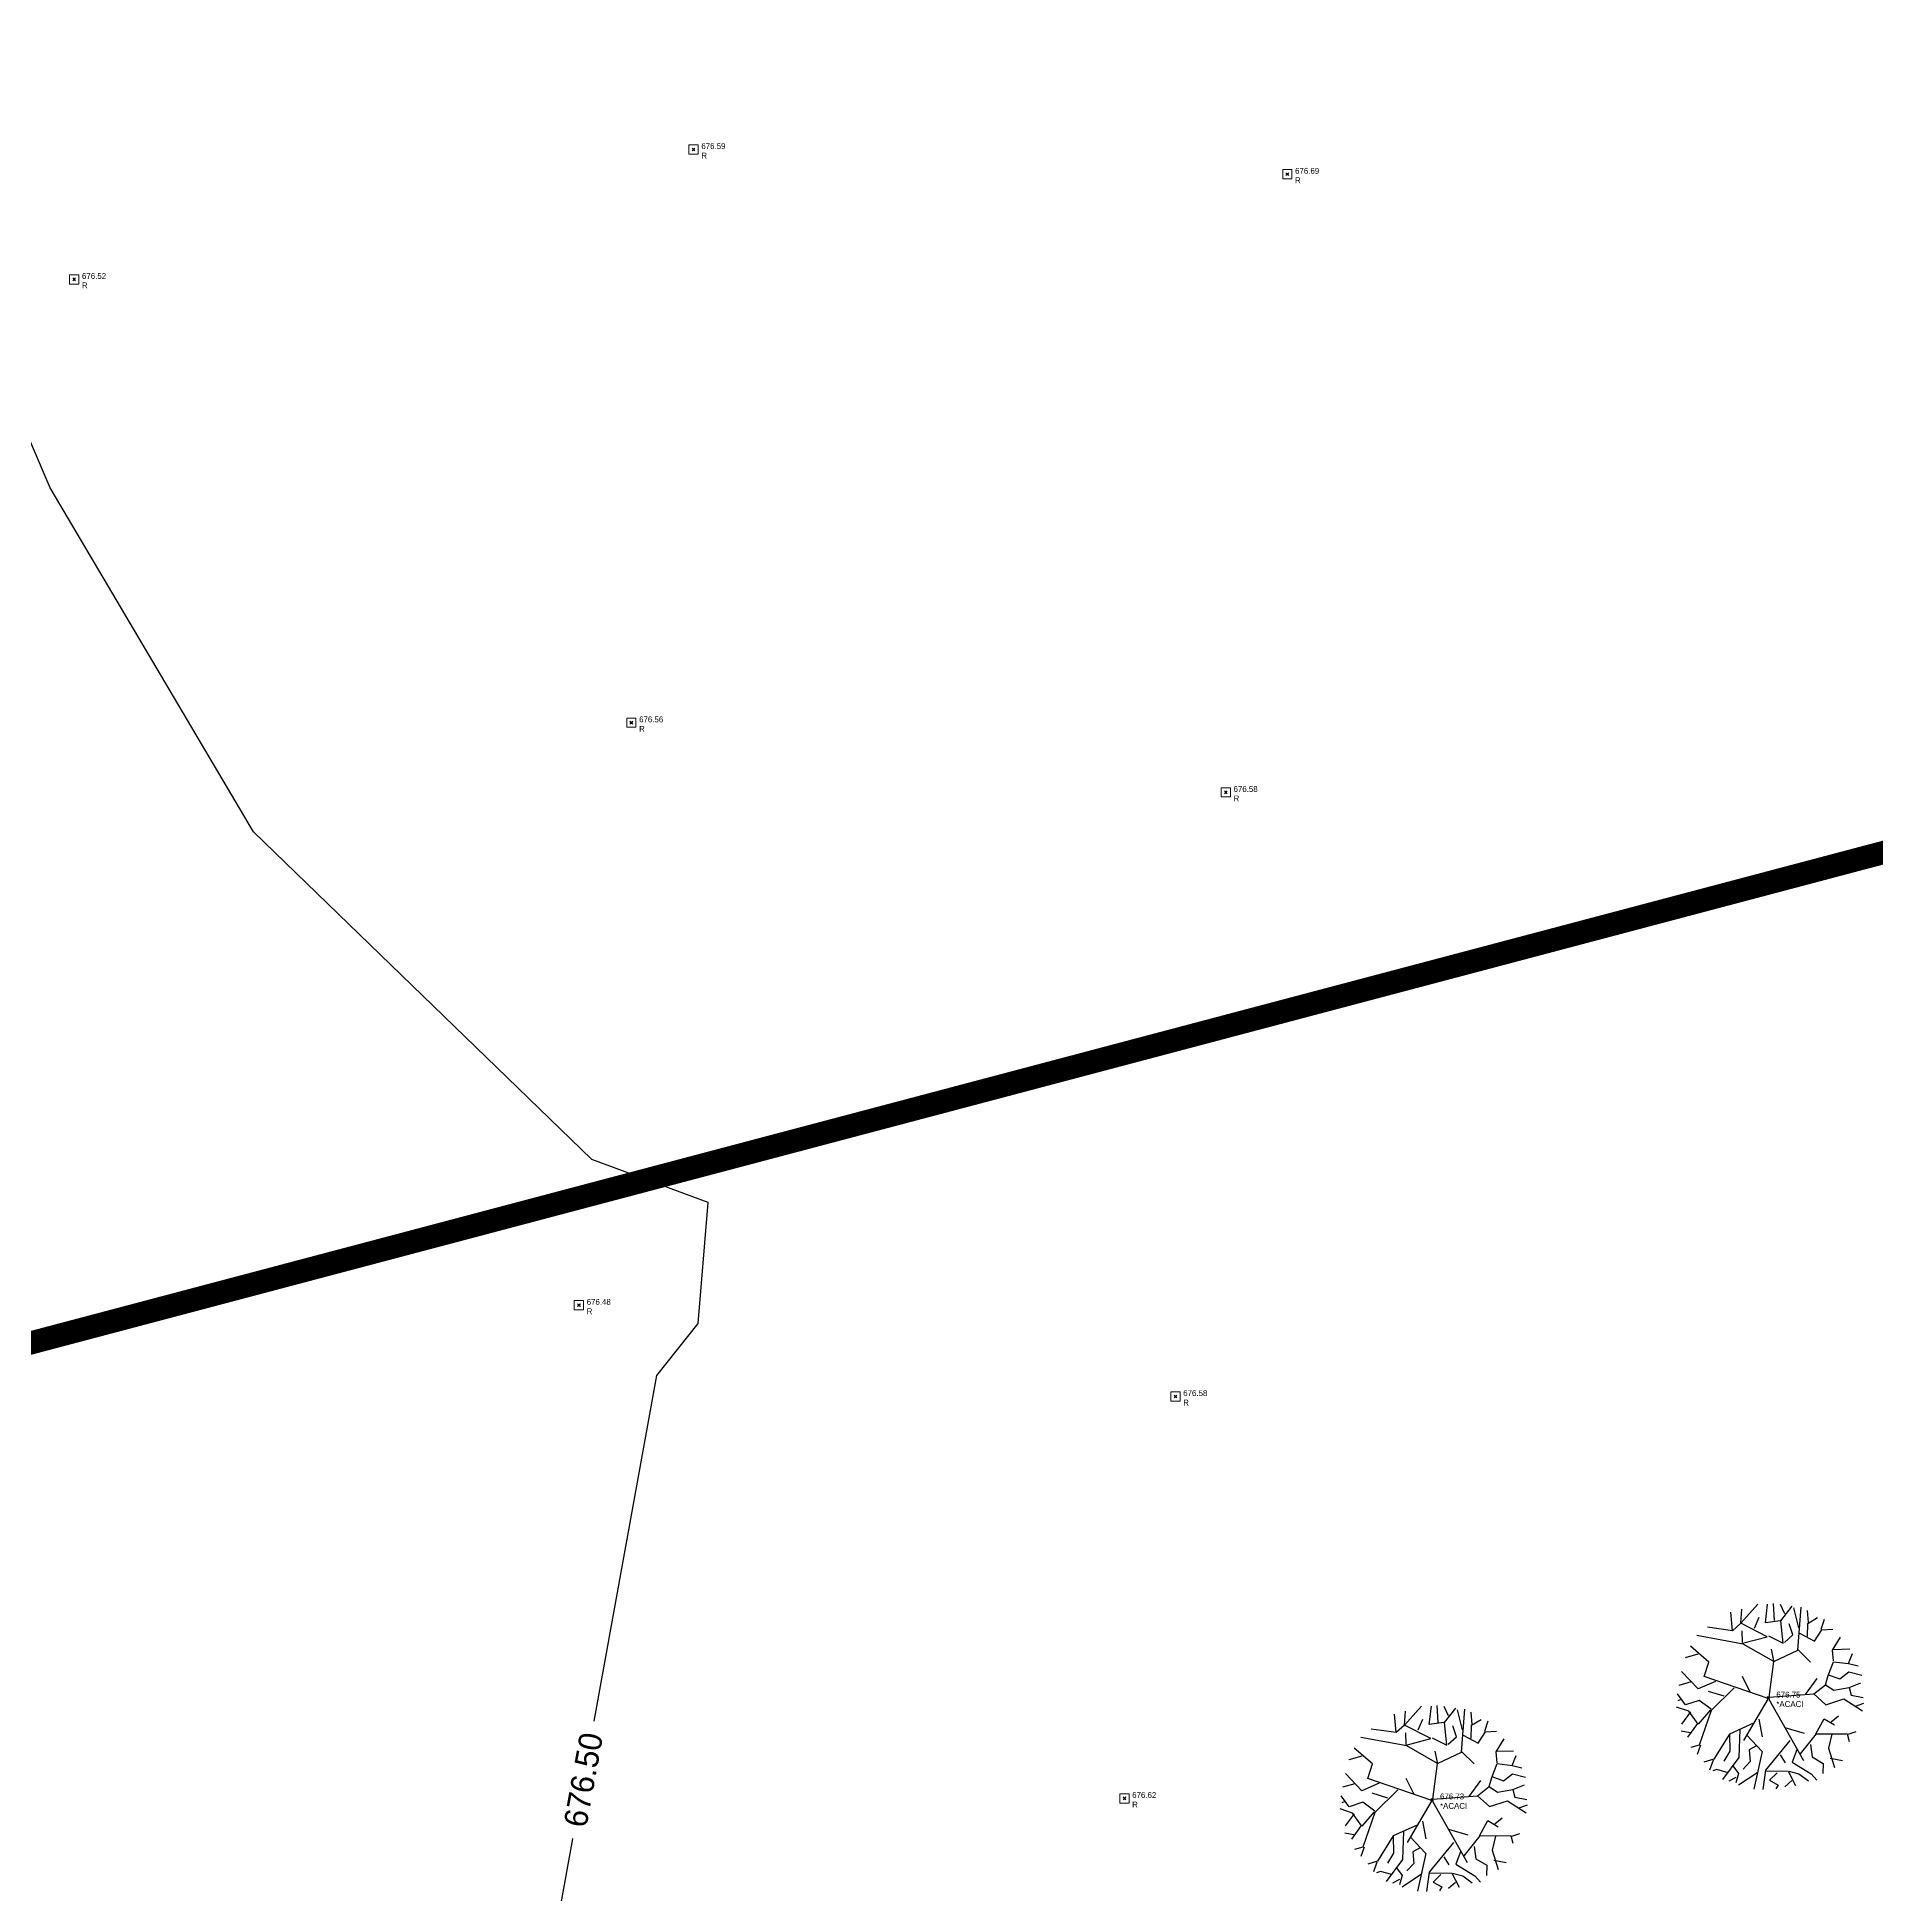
# Model space of a CAD drawing. Extents: x 350769 to 354978, y 6304672 to 6307963.
# Drawn here: x 352350.27 to 352389.89, y 6305602.44 to 6305642.46 of the extents above; entities that cross this region are included whole.
import ezdxf

# ---------------------------------------------------------------- set-up
doc = ezdxf.new("R2010")
doc.units = 0
doc.header["$PDMODE"] = 35
doc.header["$PDSIZE"] = 0.03
doc.linetypes.add('CONTINUOS', pattern=[0])
doc.linetypes.add('DASHDOT', pattern=[1, 0.5, -0.25, 0, -0.25])
doc.layers.get('0').update_dxf_attribs({"linetype": 'CONTINUOUS'})
for name, color, linetype in [('03_S2_Pav ext_Borde vereda', 7, 'CONTINUOUS'), ('C-TINN', 5, 'CONTINUOUS'), ('C-TOPO-MINR', 8, 'CONTINUOUS'), ('V-NODE DIC 2005', 4, 'CONTINUOUS'), ('V-NODE-TEXT DIC 2005', 2, 'CONTINUOUS'), ('Z-ACACI', 253, 'CONTINUOUS')]:
    doc.layers.add(name, color=color, linetype=linetype)
doc.layers.add('0_ASD_LINEA OFICIAL', color=253, linetype='DASHDOT', lineweight=20)
doc.layers.add('0_ASD_TOPOGRAFIA_ELEMENTOS', color=7, linetype='CONTINUOS', lineweight=5, true_color=0xbdbdbd)

# ---------------------------------------------------------------- blocks, each defined once
blk = doc.blocks.new('ACACI')
for p, q in [((-0.621, 1.601), (-0.261, 2.015)), ((-0.094, 1.618), (-0.052, 2.015)), ((0.099, 1.666), (0.072, 2.033)), ((0.321, 1.816), (0.224, 2.015)), ((-0.8, 1.434), (-0.842, 1.833)), ((-0.621, 1.601), (-0.606, 1.899)), ((-0.33, 1.5), (-0.233, 1.734)), ((0.224, 1.666), (-0.094, 1.618)), ((0.238, 1.666), (0.474, 1.982)), ((0.293, 1.184), (0.238, 1.666)), ((0.626, 1.517), (0.515, 1.949)), ((0.611, 1.035), (0.668, 1.967)), ((0.834, 1.634), (0.805, 1.899)), ((0.82, 1.618), (1.028, 1.75)), ((0.82, 1.335), (0.82, 1.618)), ((1.111, 1.5), (1.18, 1.717)), ((-0.566, 1.151), (-1.563, 1.318)), ((-0.8, 1.434), (-1.341, 1.5)), ((-0.621, 1.601), (-0.8, 1.434)), ((-0.052, 1.318), (-0.621, 1.601)), ((-0.579, 1.184), (-0.594, 1.434)), ((-0.579, 1.168), (-0.052, 1.318)), ((-0.025, 1.335), (0.293, 1.184)), ((0.321, 1.201), (0.502, 1.368)), ((0.502, 1.368), (0.418, 1.601)), ((0.641, 1.401), (0.972, 1.234)), ((0.972, 1.234), (1.125, 1.484)), ((1.125, 1.484), (1.359, 1.5)), ((1.359, 1.052), (1.526, 1.335)), ((-1.535, 0.918), (-1.811, 0.835)), ((-1.299, 0.751), (-1.702, 1.085)), ((0.099, 0.787), (-0.566, 1.151)), ((0.099, 0.802), (0.045, 1.052)), ((0.099, 0.787), (0.611, 1.035)), ((0.611, 1.052), (0.889, 0.787)), ((1.277, 0.504), (1.388, 0.802)), ((1.388, 0.819), (1.359, 1.052)), ((1.374, 1.067), (1.734, 1.085)), ((1.388, 0.802), (1.707, 0.769)), ((1.707, 0.769), (1.789, 0.986)), ((-1.521, 0.17), (-1.881, 0.536)), ((-1.396, 0.436), (-1.299, 0.751)), ((-0.012, -0.012), (-1.396, 0.435)), ((-0.4, 0.12), (-0.566, 0.453)), ((0.015, 0.017), (0.099, 0.787)), ((0.792, 0.087), (1.041, 0.436)), ((1.222, 0.304), (1.277, 0.504)), ((1.277, 0.519), (1.526, 0.436)), ((1.526, 0.436), (1.719, 0.587)), ((1.707, 0.769), (1.915, 0.719)), ((1.719, 0.587), (1.997, 0.519)), ((-1.784, -0.179), (-1.965, 0.054)), ((-1.674, 0.319), (-1.937, 0.238)), ((-1.148, 0.337), (-1.521, 0.17)), ((-0.954, 0.021), (-1.299, 0.12)), ((-0.745, 0.203), (-1.23, -0.295)), ((0.015, 0.017), (0.972, 0.104)), ((0.972, 0.104), (1.222, 0.304)), ((0.972, 0.104), (1.235, -0.128)), ((1.222, 0.304), (1.401, 0.188)), ((1.235, -0.128), (1.623, 0.003)), ((1.401, 0.188), (1.734, 0.253)), ((1.623, 0.003), (2.025, -0.245)), ((1.734, 0.253), (1.983, 0.354)), ((1.734, 0.253), (1.776, 0.087)), ((1.776, 0.087), (2.039, 0.038)), ((-1.714, -0.313), (-1.978, -0.229)), ((-1.881, -0.063), (-1.95, -0.095)), ((-1.674, -0.328), (-1.868, -0.594)), ((-1.493, -0.078), (-1.784, -0.179)), ((-1.508, -0.594), (-1.714, -0.313)), ((-1.244, -0.278), (-1.508, -0.594)), ((-1.23, -0.262), (-1.493, -0.078)), ((-1.23, -0.295), (-1.48, -1.043)), ((-0.012, -0.012), (-0.525, -0.927)), ((0.003, -0.03), (0.775, -1.336)), ((1.359, -0.495), (1.511, -0.361)), ((1.873, -0.146), (2.052, -0.078)), ((-1.674, -0.778), (-1.868, -0.745)), ((-1.521, -0.578), (-1.729, -0.877)), ((-0.829, -0.793), (-1.16, -1.342)), ((-0.303, -0.545), (-0.829, -0.793)), ((-0.829, -0.793), (-0.815, -1.16)), ((-0.606, -0.694), (-0.621, -1.293)), ((-0.206, -0.462), (-0.122, -0.844)), ((0.363, -0.629), (0.778, -0.745)), ((0.708, -1.193), (1.041, -0.76)), ((1.028, -0.76), (1.207, -0.429)), ((1.041, -0.76), (1.707, -0.745)), ((1.207, -0.429), (1.429, -0.561)), ((1.374, -0.76), (1.304, -1.061)), ((1.707, -0.76), (1.9, -0.694)), ((1.707, -0.745), (1.749, -0.91)), ((-1.48, -1.043), (-1.66, -1.094)), ((-1.451, -1.043), (-1.521, -1.243)), ((-0.815, -1.16), (-0.939, -1.377)), ((-0.455, -0.811), (-0.122, -1.16)), ((-0.261, -1.043), (-0.4, -1.127)), ((-0.4, -1.127), (-0.372, -1.377)), ((-0.122, -1.16), (-0.288, -1.974)), ((0.474, -0.91), (-0.04, -1.559)), ((0.626, -1.109), (0.529, -1.377)), ((0.917, -0.993), (0.959, -1.258)), ((1.304, -1.061), (1.443, -1.476)), ((-1.16, -1.342), (-1.369, -1.41)), ((-1.175, -1.359), (-1.244, -1.574)), ((-1.091, -1.559), (-1.175, -1.592)), ((-0.842, -1.625), (-1.091, -1.559)), ((-0.621, -1.293), (-0.967, -1.774)), ((-0.745, -1.476), (-0.621, -1.642)), ((-0.372, -1.377), (-0.524, -1.541)), ((-0.04, -1.559), (-0.094, -1.974)), ((-0.025, -1.574), (0.445, -1.574)), ((0.266, -1.225), (0.377, -1.392)), ((0.445, -1.574), (0.611, -1.875)), ((0.46, -1.574), (0.681, -1.625)), ((0.529, -1.377), (0.944, -1.625)), ((0.959, -1.258), (1.195, -1.392)), ((1.195, -1.392), (1.195, -1.609)), ((1.346, -1.276), (1.61, -1.326)), ((-0.676, -1.726), (-0.829, -1.809)), ((-0.621, -1.642), (-0.676, -1.842)), ((-0.206, -1.609), (-0.621, -1.89)), ((0.211, -1.609), (0.045, -1.774)), ((0.045, -1.774), (0.238, -1.875)), ((0.238, -1.875), (0.184, -1.958)), ((0.529, -1.774), (0.377, -1.908)), ((0.681, -1.625), (0.889, -1.774)), ((0.944, -1.625), (1.069, -1.759))]:
    blk.add_line(p, q)
blk = doc.blocks.new('A$C27410629')
at = {"layer": '0_ASD_LINEA OFICIAL', "ltscale": 8, "const_width": 0.5}
for points in [[(268.161, 972.696), (289.656, 890.533), (266.437, 884.46), (116.663, 844.803)], [(285.138, 813.722), (266.437, 884.46), (116.663, 844.803)]]:
    blk.add_lwpolyline(points, dxfattribs=at)
blk = doc.blocks.new('*U1327')
at = {"color": 0, "linetype": 'ByBlock', "lineweight": -2, "transparency": 16777216}
blk.add_point((0, 0), dxfattribs=at)
blk = doc.blocks.new('*U2732', base_point=(352373.745, 6305604.435))
at = {"layer": 'V-NODE-TEXT DIC 2005', "linetype": 'ByBlock', "char_height": 0.127}
for s, insert, attachment_point in [('676.62', (352373.912, 6305604.506), 4), ('R', (352373.912, 6305604.367), 1)]:
    blk.add_mtext(s, dxfattribs=dict(at, insert=insert, attachment_point=attachment_point))
blk = doc.blocks.new('*U2733', base_point=(352373.745, 6305604.435))
at = {"layer": 'V-NODE-TEXT DIC 2005', "color": 2, "lineweight": -2}
blk.add_blockref('*U2732', (352373.745, 6305604.435), dxfattribs=at)
blk = doc.blocks.new('*U2730', base_point=(352361.996, 6305615.06))
at = {"layer": 'V-NODE-TEXT DIC 2005', "linetype": 'ByBlock', "char_height": 0.127}
for s, insert, attachment_point in [('676.48', (352362.163, 6305615.131), 4), ('R', (352362.163, 6305614.992), 1)]:
    blk.add_mtext(s, dxfattribs=dict(at, insert=insert, attachment_point=attachment_point))
blk = doc.blocks.new('*U2731', base_point=(352361.996, 6305615.06))
at = {"layer": 'V-NODE-TEXT DIC 2005', "color": 2, "lineweight": -2}
blk.add_blockref('*U2730', (352361.996, 6305615.06), dxfattribs=at)
blk = doc.blocks.new('*U2728', base_point=(352374.844, 6305613.095))
at = {"layer": 'V-NODE-TEXT DIC 2005', "linetype": 'ByBlock', "char_height": 0.127}
for s, insert, attachment_point in [('676.58', (352375.011, 6305613.166), 4), ('R', (352375.011, 6305613.027), 1)]:
    blk.add_mtext(s, dxfattribs=dict(at, insert=insert, attachment_point=attachment_point))
blk = doc.blocks.new('*U2729', base_point=(352374.844, 6305613.095))
at = {"layer": 'V-NODE-TEXT DIC 2005', "color": 2, "lineweight": -2}
blk.add_blockref('*U2728', (352374.844, 6305613.095), dxfattribs=at)
blk = doc.blocks.new('*U2724', base_point=(352351.125, 6305637.161))
at = {"layer": 'V-NODE-TEXT DIC 2005', "linetype": 'ByBlock', "char_height": 0.127}
for s, insert, attachment_point in [('676.52', (352351.292, 6305637.232), 4), ('R', (352351.292, 6305637.093), 1)]:
    blk.add_mtext(s, dxfattribs=dict(at, insert=insert, attachment_point=attachment_point))
blk = doc.blocks.new('*U2725', base_point=(352351.125, 6305637.161))
at = {"layer": 'V-NODE-TEXT DIC 2005', "color": 2, "lineweight": -2}
blk.add_blockref('*U2724', (352351.125, 6305637.161), dxfattribs=at)
blk = doc.blocks.new('*U2722', base_point=(352375.927, 6305626.11))
at = {"layer": 'V-NODE-TEXT DIC 2005', "linetype": 'ByBlock', "char_height": 0.127}
for s, insert, attachment_point in [('676.58', (352376.094, 6305626.181), 4), ('R', (352376.094, 6305626.042), 1)]:
    blk.add_mtext(s, dxfattribs=dict(at, insert=insert, attachment_point=attachment_point))
blk = doc.blocks.new('*U2723', base_point=(352375.927, 6305626.11))
at = {"layer": 'V-NODE-TEXT DIC 2005', "color": 2, "lineweight": -2}
blk.add_blockref('*U2722', (352375.927, 6305626.11), dxfattribs=at)
blk = doc.blocks.new('*U2702', base_point=(352363.125, 6305627.609))
at = {"layer": 'V-NODE-TEXT DIC 2005', "linetype": 'ByBlock', "char_height": 0.127}
for s, insert, attachment_point in [('676.56', (352363.292, 6305627.68), 4), ('R', (352363.292, 6305627.541), 1)]:
    blk.add_mtext(s, dxfattribs=dict(at, insert=insert, attachment_point=attachment_point))
blk = doc.blocks.new('*U2703', base_point=(352363.125, 6305627.609))
at = {"layer": 'V-NODE-TEXT DIC 2005', "color": 2, "lineweight": -2}
blk.add_blockref('*U2702', (352363.125, 6305627.609), dxfattribs=at)
blk = doc.blocks.new('*U2700', base_point=(352364.464, 6305639.959))
at = {"layer": 'V-NODE-TEXT DIC 2005', "linetype": 'ByBlock', "char_height": 0.127}
for s, insert, attachment_point in [('676.59', (352364.631, 6305640.03), 4), ('R', (352364.631, 6305639.891), 1)]:
    blk.add_mtext(s, dxfattribs=dict(at, insert=insert, attachment_point=attachment_point))
blk = doc.blocks.new('*U2701', base_point=(352364.464, 6305639.959))
at = {"layer": 'V-NODE-TEXT DIC 2005', "color": 2, "lineweight": -2}
blk.add_blockref('*U2700', (352364.464, 6305639.959), dxfattribs=at)
blk = doc.blocks.new('*U2674', base_point=(352377.251, 6305639.428))
at = {"layer": 'V-NODE-TEXT DIC 2005', "linetype": 'ByBlock', "char_height": 0.127}
for s, insert, attachment_point in [('676.69', (352377.418, 6305639.499), 4), ('R', (352377.418, 6305639.36), 1)]:
    blk.add_mtext(s, dxfattribs=dict(at, insert=insert, attachment_point=attachment_point))
blk = doc.blocks.new('*U2675', base_point=(352377.251, 6305639.428))
at = {"layer": 'V-NODE-TEXT DIC 2005', "color": 2, "lineweight": -2}
blk.add_blockref('*U2674', (352377.251, 6305639.428), dxfattribs=at)
blk = doc.blocks.new('*U1750', base_point=(352387.618, 6305606.601))
at = {"layer": 'V-NODE-TEXT DIC 2005', "linetype": 'ByBlock', "char_height": 0.127}
for s, insert, attachment_point in [('*ACACI', (352387.785, 6305606.533), 1), ('676.75', (352387.785, 6305606.672), 4)]:
    blk.add_mtext(s, dxfattribs=dict(at, insert=insert, attachment_point=attachment_point))
blk = doc.blocks.new('*U1751', base_point=(352387.618, 6305606.601))
at = {"layer": 'V-NODE-TEXT DIC 2005', "color": 2, "lineweight": -2}
blk.add_blockref('*U1750', (352387.618, 6305606.601), dxfattribs=at)
blk = doc.blocks.new('*U1748', base_point=(352380.375, 6305604.405))
at = {"layer": 'V-NODE-TEXT DIC 2005', "linetype": 'ByBlock', "char_height": 0.127}
for s, insert, attachment_point in [('676.73', (352380.542, 6305604.476), 4), ('*ACACI', (352380.542, 6305604.337), 1)]:
    blk.add_mtext(s, dxfattribs=dict(at, insert=insert, attachment_point=attachment_point))
blk = doc.blocks.new('*U1749', base_point=(352380.375, 6305604.405))
at = {"layer": 'V-NODE-TEXT DIC 2005', "color": 2, "lineweight": -2}
blk.add_blockref('*U1748', (352380.375, 6305604.405), dxfattribs=at)
blk = doc.blocks.new('TOPOGRAFIA')
at = {"layer": 'C-TINN', "color": 9, "linetype": 'Continuous', "lineweight": 0, "true_color": 0xbdbdbd}
for points, elevation in [([(390364.31, 6302639.942), (390364.31, 6302640.142), (390364.51, 6302640.142), (390364.51, 6302639.942), (390364.31, 6302639.942)], 676.59), ([(390377.097, 6302639.411), (390377.097, 6302639.611), (390377.297, 6302639.611), (390377.297, 6302639.411), (390377.097, 6302639.411)], 676.69), ([(390350.97, 6302637.144), (390350.97, 6302637.344), (390351.17, 6302637.344), (390351.17, 6302637.144), (390350.97, 6302637.144)], 676.52), ([(390362.969, 6302627.593), (390362.969, 6302627.793), (390363.169, 6302627.793), (390363.169, 6302627.593), (390362.969, 6302627.593)], 676.56), ([(390375.772, 6302626.092), (390375.772, 6302626.292), (390375.972, 6302626.292), (390375.972, 6302626.092), (390375.772, 6302626.092)], 676.58), ([(390361.84, 6302615.043), (390361.84, 6302615.243), (390362.04, 6302615.243), (390362.04, 6302615.043), (390361.84, 6302615.043)], 676.48), ([(390374.688, 6302613.077), (390374.688, 6302613.277), (390374.888, 6302613.277), (390374.888, 6302613.077), (390374.688, 6302613.077)], 676.58), ([(390373.589, 6302604.418), (390373.589, 6302604.618), (390373.789, 6302604.618), (390373.789, 6302604.418), (390373.589, 6302604.418)], 676.62)]:
    blk.add_lwpolyline(points, dxfattribs=dict(at, elevation=elevation))
for p in [(390364.41, 6302640.042, 676.59), (390377.197, 6302639.511, 676.69), (390351.07, 6302637.244, 676.52), (390363.069, 6302627.693, 676.56), (390375.872, 6302626.192, 676.58), (390361.94, 6302615.143, 676.48), (390374.788, 6302613.177, 676.58), (390373.689, 6302604.518, 676.62)]:
    blk.add_point(p, dxfattribs=at)
at = {"layer": 'C-TOPO-MINR', "color": 9, "linetype": 'Continuous', "lineweight": -3, "true_color": 0xbdbdbd, "elevation": 676.5}
blk.add_lwpolyline([(390343.038, 6302591.34), (390351.796, 6302595.302), (390361.556, 6302602.261), (390363.618, 6302613.625), (390364.51, 6302614.75), (390364.726, 6302617.353), (390362.222, 6302618.28), (390354.933, 6302625.345), (390350.55, 6302632.756), (390348.514, 6302637.51)], dxfattribs=at)
at = {"layer": 'V-NODE DIC 2005', "color": 9, "lineweight": 0, "true_color": 0xbdbdbd, "rotation": 359.9963883938062}
for p in [(390364.41, 6302640.042), (390377.197, 6302639.51), (390351.071, 6302637.245), (390363.07, 6302627.692), (390375.872, 6302626.192), (390361.941, 6302615.143), (390374.788, 6302613.177), (390387.562, 6302606.682), (390373.689, 6302604.517), (390380.319, 6302604.487)]:
    blk.add_blockref('*U1327', p, dxfattribs=at)
at = {"layer": 'V-NODE-TEXT DIC 2005', "color": 9, "lineweight": 0, "true_color": 0xbdbdbd, "rotation": 359.9963883938062}
for name, p in [('*U2701', (390364.41, 6302640.042)), ('*U2675', (390377.197, 6302639.51)), ('*U2725', (390351.071, 6302637.245)), ('*U2703', (390363.07, 6302627.692)), ('*U2723', (390375.872, 6302626.192)), ('*U2731', (390361.941, 6302615.143)), ('*U2729', (390374.788, 6302613.177)), ('*U1751', (390387.562, 6302606.682)), ('*U2733', (390373.689, 6302604.517)), ('*U1749', (390380.319, 6302604.487))]:
    blk.add_blockref(name, p, dxfattribs=at)
at = {"layer": 'Z-ACACI', "color": 9, "lineweight": 0, "true_color": 0xbdbdbd, "rotation": 359.090101839884}
for p in [(390387.562, 6302606.683), (390380.319, 6302604.487)]:
    blk.add_blockref('ACACI', p, dxfattribs=at)
at = {"layer": 'C-TOPO-MINR', "color": 9, "linetype": 'Continuous', "lineweight": 0, "true_color": 0xbdbdbd, "insert": (390362.038, 6302604.917, 676.5), "char_height": 0.5, "width": 2.50095, "attachment_point": 5, "rotation": 79.7153, "bg_fill": 3, "box_fill_scale": 1.0635, "bg_fill_color": 256, "bg_fill_true_color": 13158600, "bg_fill_transparency": 0}
blk.add_mtext('676.50', dxfattribs=at)

msp = doc.modelspace()

# ---------------------------------------------------------------- block references
at = {"layer": '03_S2_Pav ext_Borde vereda', "linetype": 'Continuous'}
msp.add_blockref('A$C27410629', (352203.962, 6304761.714), dxfattribs=at)
at = {"layer": 'Z-ACACI', "rotation": 359.090101839884}
for p in [(352387.562, 6305606.683), (352380.319, 6305604.487)]:
    msp.add_blockref('ACACI', p, dxfattribs=at)

# ---------------------------------------------------------------- next in the draw order: block references
at = {"layer": '0_ASD_TOPOGRAFIA_ELEMENTOS', "color": 30, "true_color": 0xf26507}
msp.add_blockref('TOPOGRAFIA', (-38000, 3000), dxfattribs=at)

doc.saveas('drawing.dxf')
